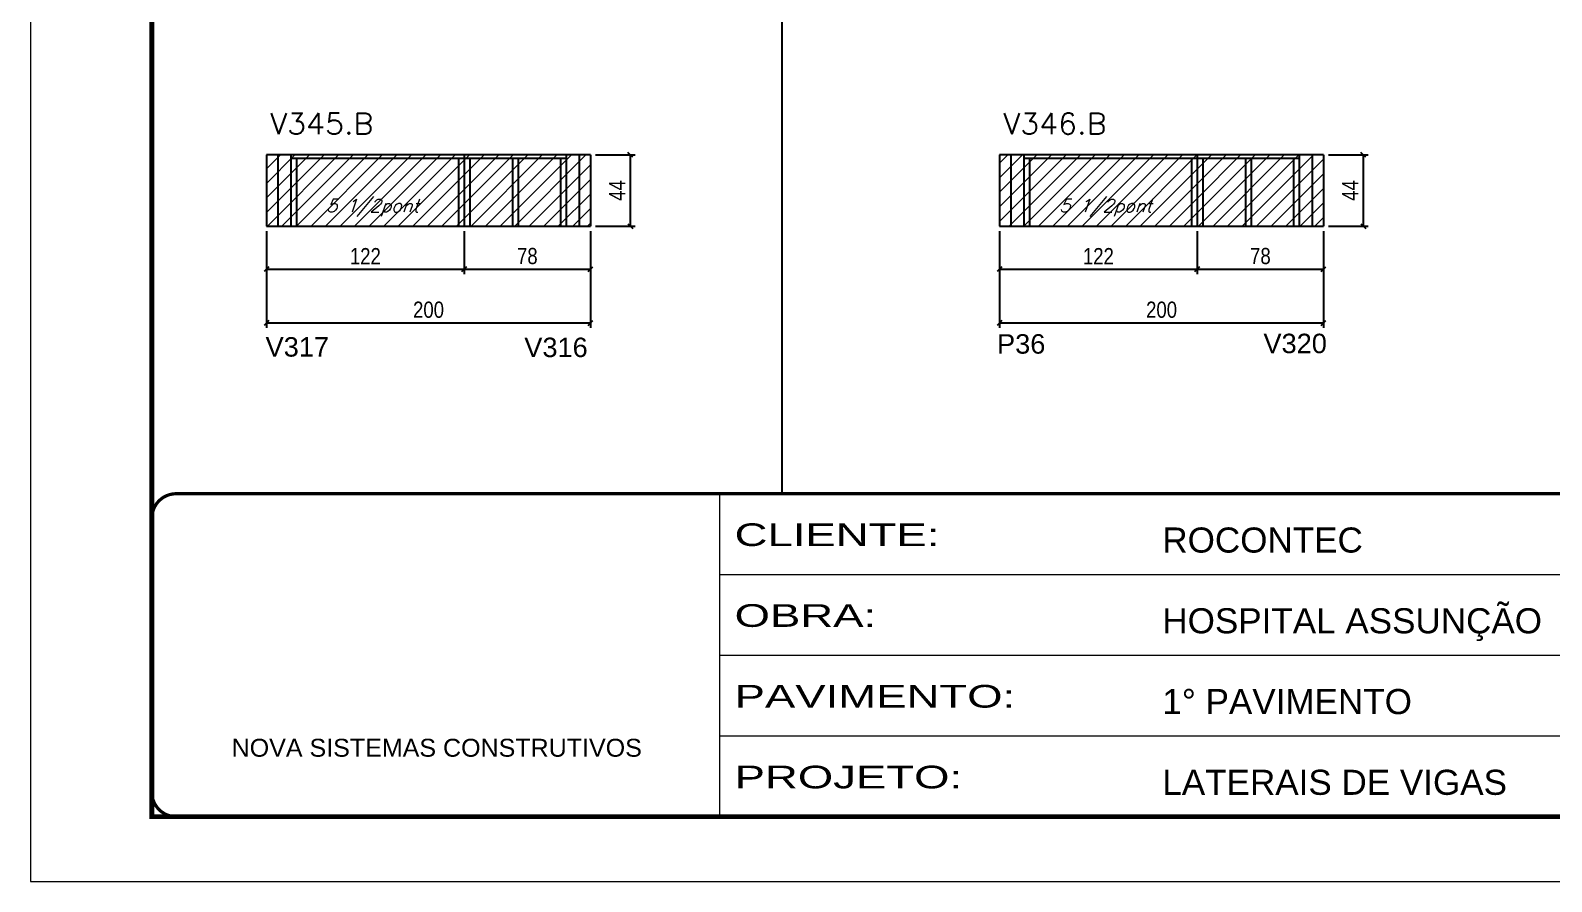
# Model space of a CAD drawing. Extents: x 137137 to 143418, y 10464 to 34486.
# Drawn here: x 138722 to 139661, y 20801 to 21326 of the extents above; entities that cross this region are included whole.
import ezdxf

# ---------------------------------------------------------------- set-up
doc = ezdxf.new("R2010")
doc.units = 0
doc.linetypes.add('CONTINUO', pattern=[0])
doc.linetypes.add('DASHED', pattern=[0.75, 0.5, -0.25])
for name, color, linetype in [('5', 5, 'Continuous'), ('COTA', 241, 'Continuous'), ('Painéis', 200, 'Continuous'), ('SARR_2.2x7', 40, 'Continuous'), ('SARR_3.5x7', 81, 'Continuous'), ('texto', 7, 'Continuous')]:
    doc.layers.add(name, color=color, linetype=linetype)
for name, color, linetype, lineweight in [('Folhas', 255, 'Continuous', 9), ('Hachura', 251, 'Continuous', 9), ('SARRAFO DE PRESSAO', 251, 'DASHED', 9), ('Texto Seção', 7, 'Continuous', 15)]:
    doc.layers.add(name, color=color, linetype=linetype, lineweight=lineweight)
doc.styles.add('ARIAL', font='arial.ttf')
doc.styles.add('COTA TECNICA', font='techl___.ttf', dxfattribs={"height": 10})
doc.styles.add('REGUA-120', font='ROMANS.shx', dxfattribs={"height": 15})
doc.styles.add('Romans', font='romans.shx')
doc.styles.get("Standard").update_dxf_attribs({"font": 'arial.ttf'})
doc.styles.add('Tecnologia', font='')
doc.styles.get('Tecnologia').set_extended_font_data('Forgotten Futurist')
doc.dimstyles.new('PAINEL', dxfattribs={"dimtxt": 10, "dimasz": 3, "dimexe": 3, "dimexo": 3, "dimgap": 3, "dimtad": 1, "dimdec": 1, "dimzin": 12, "dimdsep": 46, "dimtxsty": 'COTA TECNICA', "dimblk1": 'OBLIQUE', "dimblk2": 'OBLIQUE', "dimsah": 1, "dimcen": 0.9, "dimclrd": 4, "dimclre": 4, "dimclrt": 240, "dimadec": 1, "dimazin": 3, "dimtfac": 1, "dimtdec": 1, "dimtmove": 0, "dimatfit": 3, "dimfxl": 1, "dimtolj": 1, "dimtzin": 12, "dimarcsym": 0})
pattern_1 = [(45, (1571.5, -6891.4506), (-4.49012806, 4.49012806), [])]

# ---------------------------------------------------------------- blocks, each defined once
blk = doc.blocks.new('9999999999')
at = {"color": 30, "linetype": 'CONTINUO'}
for p, q in [((98564.56, 34230.21), (98564.56, 34429.45)), ((98564.56, 34379.64), (99583.98, 34379.64)), ((98564.56, 34329.83), (99487.98, 34329.83)), ((98564.56, 34280.02), (99487.98, 34280.02))]:
    blk.add_line(p, q, dxfattribs=at)
at = {"color": 30, "linetype": 'CONTINUO', "const_width": 2}
blk.add_lwpolyline([(99583.98, 34230.21), (99583.98, 34414.45, 0.414214), (99568.98, 34429.45), (98228.98, 34429.45, 0.414214), (98213.98, 34414.45), (98213.98, 34245.21, 0.414214), (98228.98, 34230.21), (99583.98, 34230.21)], format="xyb", dxfattribs=at)
at = {"layer": 'Folhas'}
blk.add_lwpolyline([(98138.98, 34190.21), (99623.98, 34190.21), (99623.98, 35240.21), (98138.98, 35240.21)], close=True, dxfattribs=at)
at = {"layer": 'Folhas', "color": 30, "const_width": 3}
blk.add_lwpolyline([(98213.98, 34230.21), (99583.98, 34230.21), (99583.98, 35200.21), (98213.98, 35200.21)], close=True, dxfattribs=at)
at = {"color": 7, "linetype": 'Continuous', "ltscale": 5, "style": 'ARIAL'}
for s, height, p in [('ROCONTEC', 15.483, (98837.68, 34393.13)), ('HOSPITAL ASSUNÇÃO', 15.4829, (98837.68, 34343.32)), ('1° PAVIMENTO', 15.4829, (98837.68, 34293.51)), ('NOVA SISTEMAS CONSTRUTIVOS', 11.0592, (98263.19, 34267.21)), ('LATERAIS DE VIGAS', 15.4829, (98837.68, 34243.7))]:
    blk.add_text(s, height=height, dxfattribs=at).set_placement(p)
at = {"layer": 'Folhas', "color": 7, "style": 'Tecnologia', "width": 1.5}
for s, p in [('CLIENTE:', (98573.65, 34397.17)), ('OBRA:', (98573.65, 34347.31)), ('PAVIMENTO:', (98573.65, 34297.5)), ('PROJETO:', (98573.65, 34247.69))]:
    blk.add_text(s, height=14, dxfattribs=at).set_placement(p)
blk = doc.blocks.new('_Oblique')
at = {"color": 0, "linetype": 'ByBlock', "lineweight": -2}
blk.add_line((-0.5, -0.5), (0.5, 0.5), dxfattribs=at)
blk = doc.blocks.new('*D1318')
at = {"layer": 'COTA', "color": 4, "linetype": 'ByBlock', "lineweight": -2, "transparency": 16777216}
for p, q in [((138868.03, 21202.68), (138868.03, 21143.02)), ((139068.03, 21202.68), (139068.03, 21143.02)), ((138868.03, 21146.02), (139068.03, 21146.02))]:
    blk.add_line(p, q, dxfattribs=at)
at = {"layer": 'Defpoints', "color": 0, "linetype": 'ByBlock', "transparency": 16777216}
for p in [(138868.03, 21205.68), (139068.03, 21205.68), (139068.03, 21146.02)]:
    blk.add_point(p, dxfattribs=at)
at = {"layer": 'COTA', "color": 4, "linetype": 'ByBlock', "lineweight": -2, "transparency": 16777216, "xscale": 3, "yscale": 3, "zscale": 3, "rotation": 180}
blk.add_blockref('_Oblique', (138868.03, 21146.02), dxfattribs=at)
at = {"layer": 'COTA', "color": 4, "linetype": 'ByBlock', "lineweight": -2, "transparency": 16777216, "xscale": 3, "yscale": 3, "zscale": 3}
blk.add_blockref('_Oblique', (139068.03, 21146.02), dxfattribs=at)
at = {"layer": 'COTA', "color": 240, "linetype": 'ByBlock', "transparency": 16777216, "insert": (138968.03, 21154.12), "char_height": 10, "attachment_point": 5, "style": 'COTA TECNICA'}
blk.add_mtext('\\A1;200', dxfattribs=at)
blk = doc.blocks.new('*D1319')
at = {"layer": 'COTA', "color": 4, "linetype": 'ByBlock', "lineweight": -2, "transparency": 16777216}
for p, q in [((139071.03, 21249.68), (139095.56, 21249.68)), ((139092.56, 21249.68), (139092.56, 21205.68)), ((139071.03, 21205.68), (139095.56, 21205.68))]:
    blk.add_line(p, q, dxfattribs=at)
at = {"layer": 'Defpoints', "color": 0, "linetype": 'ByBlock', "transparency": 16777216}
for p in [(139068.03, 21249.68), (139068.03, 21205.68), (139092.56, 21205.68)]:
    blk.add_point(p, dxfattribs=at)
at = {"layer": 'COTA', "color": 4, "linetype": 'ByBlock', "lineweight": -2, "transparency": 16777216, "xscale": 3, "yscale": 3, "zscale": 3}
for p, rotation in [((139092.56, 21249.68), 90), ((139092.56, 21205.68), 270)]:
    blk.add_blockref('_Oblique', p, dxfattribs=dict(at, rotation=rotation))
at = {"layer": 'COTA', "color": 240, "linetype": 'ByBlock', "transparency": 16777216, "insert": (139084.49, 21227.68), "char_height": 10, "attachment_point": 5, "rotation": 90, "style": 'COTA TECNICA'}
blk.add_mtext('\\A1;44', dxfattribs=at)
blk = doc.blocks.new('*D1330')
at = {"layer": 'COTA', "color": 4, "linetype": 'ByBlock', "lineweight": -2, "transparency": 16777216}
for p, q in [((139320.51, 21202.68), (139320.51, 21143.02)), ((139520.51, 21202.68), (139520.51, 21143.02)), ((139320.51, 21146.02), (139520.51, 21146.02))]:
    blk.add_line(p, q, dxfattribs=at)
at = {"layer": 'Defpoints', "color": 0, "linetype": 'ByBlock', "transparency": 16777216}
for p in [(139320.51, 21205.68), (139520.51, 21205.68), (139520.51, 21146.02)]:
    blk.add_point(p, dxfattribs=at)
at = {"layer": 'COTA', "color": 4, "linetype": 'ByBlock', "lineweight": -2, "transparency": 16777216, "xscale": 3, "yscale": 3, "zscale": 3, "rotation": 180}
blk.add_blockref('_Oblique', (139320.51, 21146.02), dxfattribs=at)
at = {"layer": 'COTA', "color": 4, "linetype": 'ByBlock', "lineweight": -2, "transparency": 16777216, "xscale": 3, "yscale": 3, "zscale": 3}
blk.add_blockref('_Oblique', (139520.51, 21146.02), dxfattribs=at)
at = {"layer": 'COTA', "color": 240, "linetype": 'ByBlock', "transparency": 16777216, "insert": (139420.51, 21154.12), "char_height": 10, "attachment_point": 5, "style": 'COTA TECNICA'}
blk.add_mtext('\\A1;200', dxfattribs=at)
blk = doc.blocks.new('*D1331')
at = {"layer": 'COTA', "color": 4, "linetype": 'ByBlock', "lineweight": -2, "transparency": 16777216}
for p, q in [((139523.51, 21249.68), (139548.04, 21249.68)), ((139545.04, 21249.68), (139545.04, 21205.68)), ((139523.51, 21205.68), (139548.04, 21205.68))]:
    blk.add_line(p, q, dxfattribs=at)
at = {"layer": 'Defpoints', "color": 0, "linetype": 'ByBlock', "transparency": 16777216}
for p in [(139520.51, 21249.68), (139520.51, 21205.68), (139545.04, 21205.68)]:
    blk.add_point(p, dxfattribs=at)
at = {"layer": 'COTA', "color": 4, "linetype": 'ByBlock', "lineweight": -2, "transparency": 16777216, "xscale": 3, "yscale": 3, "zscale": 3}
for p, rotation in [((139545.04, 21249.68), 90), ((139545.04, 21205.68), 270)]:
    blk.add_blockref('_Oblique', p, dxfattribs=dict(at, rotation=rotation))
at = {"layer": 'COTA', "color": 240, "linetype": 'ByBlock', "transparency": 16777216, "insert": (139536.97, 21227.68), "char_height": 10, "attachment_point": 5, "rotation": 90, "style": 'COTA TECNICA'}
blk.add_mtext('\\A1;44', dxfattribs=at)
blk = doc.blocks.new('*D1297')
at = {"layer": 'COTA', "color": 4, "linetype": 'ByBlock', "lineweight": -2, "transparency": 16777216}
for p, q in [((138868.03, 21202.68), (138868.03, 21176.16)), ((138990.03, 21202.68), (138990.03, 21176.16)), ((138868.03, 21179.16), (138990.03, 21179.16))]:
    blk.add_line(p, q, dxfattribs=at)
at = {"layer": 'Defpoints', "color": 0, "linetype": 'ByBlock', "transparency": 16777216}
for p in [(138868.03, 21205.68), (138990.03, 21205.68), (138990.03, 21179.16)]:
    blk.add_point(p, dxfattribs=at)
at = {"layer": 'COTA', "color": 4, "linetype": 'ByBlock', "lineweight": -2, "transparency": 16777216, "xscale": 3, "yscale": 3, "zscale": 3, "rotation": 180}
blk.add_blockref('_Oblique', (138868.03, 21179.16), dxfattribs=at)
at = {"layer": 'COTA', "color": 4, "linetype": 'ByBlock', "lineweight": -2, "transparency": 16777216, "xscale": 3, "yscale": 3, "zscale": 3}
blk.add_blockref('_Oblique', (138990.03, 21179.16), dxfattribs=at)
at = {"layer": 'COTA', "color": 240, "linetype": 'ByBlock', "transparency": 16777216, "insert": (138929.03, 21187.22), "char_height": 10, "attachment_point": 5, "style": 'COTA TECNICA'}
blk.add_mtext('\\A1;122', dxfattribs=at)
blk = doc.blocks.new('*D1298')
at = {"layer": 'COTA', "color": 4, "linetype": 'ByBlock', "lineweight": -2, "transparency": 16777216}
for p, q in [((138990.03, 21202.68), (138990.03, 21176.16)), ((139068.03, 21202.68), (139068.03, 21176.16)), ((138990.03, 21179.16), (139068.03, 21179.16))]:
    blk.add_line(p, q, dxfattribs=at)
at = {"layer": 'Defpoints', "color": 0, "linetype": 'ByBlock', "transparency": 16777216}
for p in [(138990.03, 21205.68), (139068.03, 21205.68), (139068.03, 21179.16)]:
    blk.add_point(p, dxfattribs=at)
at = {"layer": 'COTA', "color": 4, "linetype": 'ByBlock', "lineweight": -2, "transparency": 16777216, "xscale": 3, "yscale": 3, "zscale": 3, "rotation": 180}
blk.add_blockref('_Oblique', (138990.03, 21179.16), dxfattribs=at)
at = {"layer": 'COTA', "color": 4, "linetype": 'ByBlock', "lineweight": -2, "transparency": 16777216, "xscale": 3, "yscale": 3, "zscale": 3}
blk.add_blockref('_Oblique', (139068.03, 21179.16), dxfattribs=at)
at = {"layer": 'COTA', "color": 240, "linetype": 'ByBlock', "transparency": 16777216, "insert": (139029.03, 21187.25), "char_height": 10, "attachment_point": 5, "style": 'COTA TECNICA'}
blk.add_mtext('\\A1;78', dxfattribs=at)
blk = doc.blocks.new('*D1301')
at = {"layer": 'COTA', "color": 4, "linetype": 'ByBlock', "lineweight": -2, "transparency": 16777216}
for p, q in [((139320.51, 21202.68), (139320.51, 21176.16)), ((139442.51, 21202.68), (139442.51, 21176.16)), ((139320.51, 21179.16), (139442.51, 21179.16))]:
    blk.add_line(p, q, dxfattribs=at)
at = {"layer": 'Defpoints', "color": 0, "linetype": 'ByBlock', "transparency": 16777216}
for p in [(139320.51, 21205.68), (139442.51, 21205.68), (139442.51, 21179.16)]:
    blk.add_point(p, dxfattribs=at)
at = {"layer": 'COTA', "color": 4, "linetype": 'ByBlock', "lineweight": -2, "transparency": 16777216, "xscale": 3, "yscale": 3, "zscale": 3, "rotation": 180}
blk.add_blockref('_Oblique', (139320.51, 21179.16), dxfattribs=at)
at = {"layer": 'COTA', "color": 4, "linetype": 'ByBlock', "lineweight": -2, "transparency": 16777216, "xscale": 3, "yscale": 3, "zscale": 3}
blk.add_blockref('_Oblique', (139442.51, 21179.16), dxfattribs=at)
at = {"layer": 'COTA', "color": 240, "linetype": 'ByBlock', "transparency": 16777216, "insert": (139381.51, 21187.22), "char_height": 10, "attachment_point": 5, "style": 'COTA TECNICA'}
blk.add_mtext('\\A1;122', dxfattribs=at)
blk = doc.blocks.new('*D1302')
at = {"layer": 'COTA', "color": 4, "linetype": 'ByBlock', "lineweight": -2, "transparency": 16777216}
for p, q in [((139442.51, 21202.68), (139442.51, 21176.16)), ((139520.51, 21202.68), (139520.51, 21176.16)), ((139442.51, 21179.16), (139520.51, 21179.16))]:
    blk.add_line(p, q, dxfattribs=at)
at = {"layer": 'Defpoints', "color": 0, "linetype": 'ByBlock', "transparency": 16777216}
for p in [(139442.51, 21205.68), (139520.51, 21205.68), (139520.51, 21179.16)]:
    blk.add_point(p, dxfattribs=at)
at = {"layer": 'COTA', "color": 4, "linetype": 'ByBlock', "lineweight": -2, "transparency": 16777216, "xscale": 3, "yscale": 3, "zscale": 3, "rotation": 180}
blk.add_blockref('_Oblique', (139442.51, 21179.16), dxfattribs=at)
at = {"layer": 'COTA', "color": 4, "linetype": 'ByBlock', "lineweight": -2, "transparency": 16777216, "xscale": 3, "yscale": 3, "zscale": 3}
blk.add_blockref('_Oblique', (139520.51, 21179.16), dxfattribs=at)
at = {"layer": 'COTA', "color": 240, "linetype": 'ByBlock', "transparency": 16777216, "insert": (139481.51, 21187.25), "char_height": 10, "attachment_point": 5, "style": 'COTA TECNICA'}
blk.add_mtext('\\A1;78', dxfattribs=at)

msp = doc.modelspace()

# ---------------------------------------------------------------- hatches: boundary and pattern name
at = {"layer": 'Hachura', "linetype": 'ByBlock'}
h = msp.add_hatch(dxfattribs=at)
h.set_pattern_fill('ANSI31', color=256, scale=2)
h.set_pattern_definition(pattern_1)
h.paths.add_polyline_path([(138868.03, 21249.68), (138868.03, 21205.68), (138990.03, 21205.68), (138990.03, 21249.68)])
h = msp.add_hatch(dxfattribs=at)
h.set_pattern_fill('ANSI31', color=256, scale=2)
h.set_pattern_definition(pattern_1)
h.paths.add_polyline_path([(138990.03, 21249.68), (138990.03, 21205.68), (139068.03, 21205.68), (139068.03, 21249.68)])
h = msp.add_hatch(dxfattribs=at)
h.set_pattern_fill('ANSI31', color=256, scale=2)
h.set_pattern_definition(pattern_1)
h.paths.add_polyline_path([(139320.51, 21249.68), (139320.51, 21205.68), (139442.51, 21205.68), (139442.51, 21249.68)])
h = msp.add_hatch(dxfattribs=at)
h.set_pattern_fill('ANSI31', color=256, scale=2)
h.set_pattern_definition(pattern_1)
h.paths.add_polyline_path([(139520.51, 21205.68), (139520.51, 21249.68), (139442.51, 21249.68), (139442.51, 21205.68)])

# ---------------------------------------------------------------- linework, layer by layer
at = {"layer": 'COTA', "linetype": 'ByBlock'}
msp.add_line((139186.16, 21811.45), (139186.16, 21040.69), dxfattribs=at)
at = {"layer": 'Painéis', "linetype": 'ByBlock'}
for p, q in [((138868.03, 21249.68), (138868.03, 21205.68)), ((139068.03, 21249.68), (138868.03, 21249.68)), ((138990.03, 21249.68), (138990.03, 21205.68)), ((139068.03, 21249.68), (139068.03, 21205.68)), ((139320.51, 21249.68), (139320.51, 21205.68)), ((139520.51, 21249.68), (139320.51, 21249.68)), ((139442.51, 21249.68), (139442.51, 21205.68)), ((139520.51, 21249.68), (139520.51, 21205.68)), ((138868.03, 21205.68), (139068.03, 21205.68)), ((139320.51, 21205.68), (139520.51, 21205.68))]:
    msp.add_line(p, q, dxfattribs=at)
at = {"layer": 'SARR_2.2x7', "linetype": 'Continuous'}
for p, q in [((138875.03, 21249.68), (138875.03, 21205.68)), ((139061.03, 21249.68), (139061.03, 21205.68)), ((139327.51, 21249.68), (139327.51, 21205.68)), ((139513.51, 21249.68), (139513.51, 21205.68)), ((138990.03, 21247.48), (138883.03, 21247.48)), ((139053.03, 21247.48), (138990.03, 21247.48)), ((139442.51, 21247.48), (139335.51, 21247.48)), ((139505.51, 21247.48), (139442.51, 21247.48))]:
    msp.add_line(p, q, dxfattribs=at)
at = {"layer": 'SARR_3.5x7'}
for p, q in [((138883.03, 21249.68), (138883.03, 21205.68)), ((139053.03, 21249.68), (139053.03, 21205.68)), ((139335.51, 21249.68), (139335.51, 21205.68)), ((139505.51, 21249.68), (139505.51, 21205.68)), ((138886.53, 21247.48), (138886.53, 21205.68)), ((138986.53, 21247.48), (138986.53, 21205.68)), ((138993.53, 21247.48), (138993.53, 21205.68)), ((139019.78, 21247.48), (139019.78, 21205.68)), ((139023.28, 21247.48), (139023.28, 21205.68)), ((139049.53, 21247.48), (139049.53, 21205.68)), ((139339.01, 21247.48), (139339.01, 21205.68)), ((139439.01, 21247.48), (139439.01, 21205.68)), ((139446.01, 21247.48), (139446.01, 21205.68)), ((139472.26, 21247.48), (139472.26, 21205.68)), ((139475.76, 21247.48), (139475.76, 21205.68)), ((139502.01, 21247.48), (139502.01, 21205.68))]:
    msp.add_line(p, q, dxfattribs=at)

# ---------------------------------------------------------------- block references
at = {"layer": 'SARRAFO DE PRESSAO', "color": 6, "linetype": 'ByBlock'}
msp.add_blockref('9999999999', (40583.31, -13388.76), dxfattribs=at)

# ---------------------------------------------------------------- texts
at = {"layer": '5', "linetype": 'Continuous'}
for s, rotation, p in [('V317', 359.99996, (138867.45, 21125.26)), ('V316', 359.99996, (139027.15, 21124.96)), ('P36', 0.00004, (139318.96, 21127.09)), ('V320', 0.00004, (139483.41, 21127.38))]:
    msp.add_text(s, height=12, rotation=rotation, dxfattribs=at).set_placement(p)
at = {"layer": 'texto', "color": 2, "char_height": 8, "attachment_point": 5, "style": 'Romans'}
for insert in [(138933.41, 21217.08), (139385.9, 21217.08)]:
    msp.add_mtext('{\\Q19;\\C256;5 1/2pont}', dxfattribs=dict(at, insert=insert))
at = {"layer": 'Texto Seção', "style": 'REGUA-120', "width": 1.05}
for s, p in [('V345.B', (138870.24, 21262.52)), ('V346.B', (139322.73, 21262.52))]:
    msp.add_text(s, height=13, dxfattribs=at).set_placement(p)

# ---------------------------------------------------------------- dimensions: what is measured, and where the dimension line sits
at = {"layer": 'COTA', "linetype": 'ByBlock'}
for base, p1, p2, picture, middle in [((139092.56, 21205.68), (139068.03, 21249.68), (139068.03, 21205.68), '*D1319', (139084.49, 21227.68)), ((139545.04, 21205.68), (139520.51, 21249.68), (139520.51, 21205.68), '*D1331', (139536.97, 21227.68))]:
    dim = msp.add_linear_dim(base=base, p1=p1, p2=p2, angle=90, dimstyle='PAINEL', dxfattribs=at)
    dim.commit()
    dim.dimension.update_dxf_attribs({"geometry": picture, "text_midpoint": middle})
for p1, p2, picture, middle in [((138868.03, 21205.68), (139068.03, 21205.68), '*D1318', (138968.03, 21154.12)), ((139320.51, 21205.68), (139520.51, 21205.68), '*D1330', (139420.51, 21154.12))]:
    dim = msp.add_aligned_dim(p1=p1, p2=p2, distance=-59.67, dimstyle='PAINEL', dxfattribs=at)
    dim.commit()
    dim.dimension.update_dxf_attribs({"geometry": picture, "text_midpoint": middle})
for base, p1, p2, picture, middle in [((138990.03, 21179.16), (138868.03, 21205.68), (138990.03, 21205.68), '*D1297', (138929.03, 21187.22)), ((139442.51, 21179.16), (139320.51, 21205.68), (139442.51, 21205.68), '*D1301', (139381.51, 21187.22))]:
    dim = msp.add_linear_dim(base=base, p1=p1, p2=p2, dimstyle='PAINEL', dxfattribs=at)
    dim.commit()
    dim.dimension.update_dxf_attribs({"geometry": picture, "text_midpoint": middle})
for base, p1, p2, picture, middle in [((139068.03, 21179.16), (138990.03, 21205.68), (139068.03, 21205.68), '*D1298', (139029.03, 21187.25)), ((139520.51, 21179.16), (139442.51, 21205.68), (139520.51, 21205.68), '*D1302', (139481.51, 21187.25))]:
    dim = msp.add_linear_dim(base=base, p1=p1, p2=p2, dimstyle='PAINEL', override={"dimtmove": 1}, dxfattribs=at)
    dim.commit()
    dim.dimension.update_dxf_attribs({"geometry": picture, "text_midpoint": middle})

doc.saveas('drawing.dxf')
